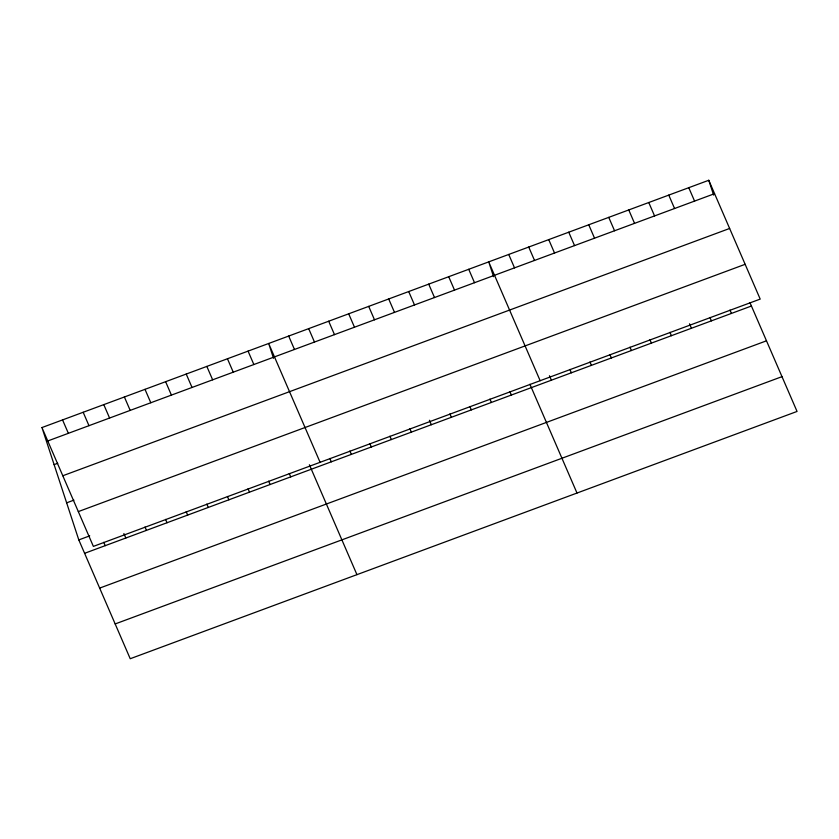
<?xml version="1.0" encoding="UTF-8"?>
<svg xmlns="http://www.w3.org/2000/svg" width="839" height="839" viewBox="0 0 839 839"><rect width="100%" height="100%" fill="white"/><g stroke="black" fill="none" stroke-linecap="round" stroke-linejoin="round"><path stroke-width="1.26" d="M41.95 427.554L708.777 180.27L760.197 299.093L93.37 546.388L41.95 427.554L78.803 539.907L130.223 658.73L797.05 411.446L749.982 302.669M47.75 440.968L714.576 193.673M54.116 464.628L57.744 463.285M62.81 475.755L729.636 228.46M66.638 502.834L73.916 500.128M78.321 511.601L745.147 264.306M78.803 539.907L89.71 535.859M84.603 553.31L751.429 306.015M99.663 588.097L766.489 340.812M115.174 623.943L782 376.648M688.767 187.684L694.577 201.098M729.972 310.084L731.43 313.44M668.767 195.109L674.566 208.512M709.972 317.509L711.42 320.855M648.757 202.524L654.567 215.927M689.48 323.802L691.42 328.28M628.757 209.939L634.557 223.352M669.962 332.338L671.41 335.694M608.747 217.364L614.557 230.767M649.952 339.764L651.41 343.109M588.747 224.779L594.547 238.192M629.953 347.178L631.4 350.534M568.737 232.193L574.547 245.607M609.943 354.603L611.4 357.949M548.737 239.618L554.537 253.021M589.943 362.018L591.39 365.374M528.727 247.033L534.537 260.447M569.933 369.433L571.39 372.789M508.728 254.458L514.527 267.861M549.451 375.736L551.38 380.203M540.148 380.707L488.718 261.873L493.584 276.702M529.923 384.272L577.001 493.049M468.718 269.288L474.517 282.701M509.923 391.698L511.371 395.043M448.708 276.713L454.518 290.116M489.913 399.112L491.371 402.468M428.708 284.127L434.508 297.541M469.913 406.527L471.361 409.883M408.708 291.553L414.508 304.956M449.903 413.952L451.361 417.298M388.698 298.967L394.498 312.37M429.421 420.255L431.351 424.723M368.699 306.382L374.498 319.795M409.904 428.781L411.351 432.137M348.688 313.807L354.488 327.21M389.894 436.207L391.341 439.552M328.689 321.222L334.488 334.635M369.894 443.621L371.341 446.977M308.679 328.636L314.478 342.05M349.884 451.046L351.331 454.392M288.679 336.061L294.479 349.464M329.884 458.461L331.332 461.817M320.089 462.31L268.669 343.476L273.535 358.305M309.392 464.764L356.942 574.652M248.061 351.122L253.86 364.535M289.266 473.521L290.714 476.877M227.453 358.767L233.252 372.17M268.658 481.167L270.106 484.523M206.834 366.412L212.645 379.815M248.04 488.812L249.498 492.157M186.227 374.058L192.026 387.461M227.432 496.457L228.879 499.803M165.619 381.693L171.418 395.106M206.824 504.103L208.271 507.448M145 389.338L150.81 402.751M186.206 511.738L187.663 515.094M124.392 396.983L130.192 410.397M165.598 519.383L167.045 522.739M103.784 404.629L109.584 418.032M144.99 527.028L146.437 530.384M83.176 412.274L88.976 425.677M123.889 533.552L125.829 538.019M62.558 419.92L68.368 433.323M103.763 542.319L105.221 545.665M708.777 180.27L713.643 195.099"/></g></svg>
